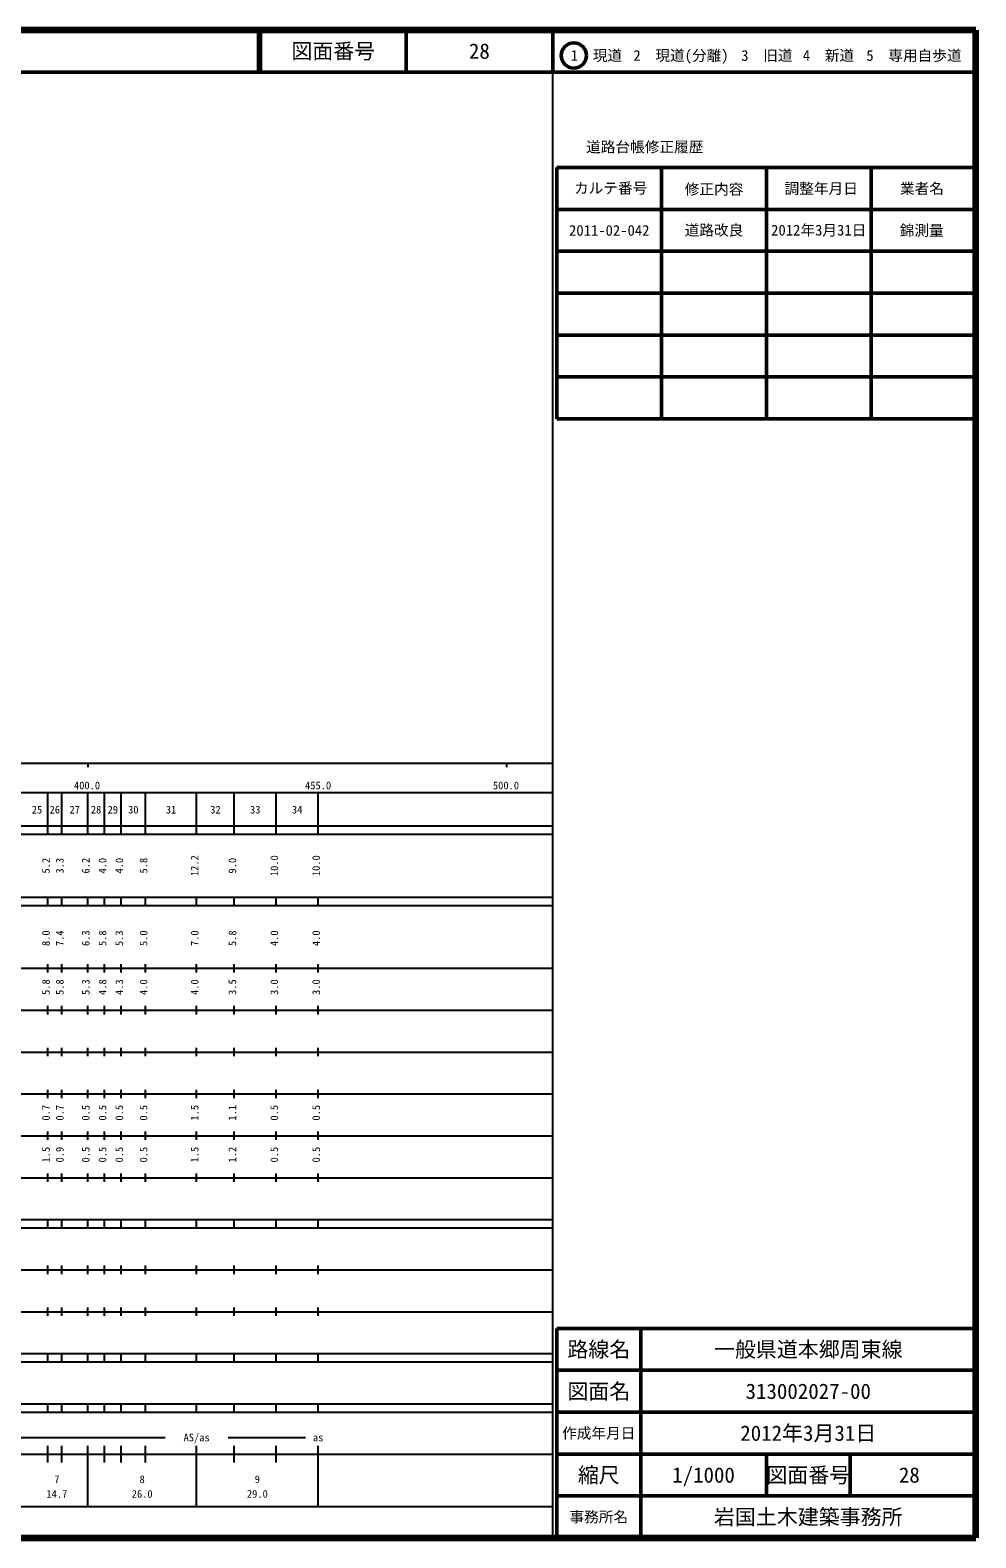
# Model space of a CAD drawing. Units: millimetres on the paper, enlarged 1000 times. Extents: x 40000 to 680000, y 20000 to 380000.
# Drawn here: x 454269 to 680000, y 20000 to 380000 of the extents above; entities that cross this region are included whole.
import ezdxf
from ezdxf.enums import TextEntityAlignment as Align

# ---------------------------------------------------------------- set-up
doc = ezdxf.new("R2010")
doc.units = ezdxf.units.MM
doc.header["$LTSCALE"] = 1000
for name, color, linetype, lineweight in [('M-TTL', 2, 'Continuous', 140), ('M-TTL-BAND', 7, 'Continuous', 25), ('M-TTL-FRAM', 2, 'Continuous', 50), ('M-TTL-LINE', 7, 'Continuous', 50)]:
    doc.layers.add(name, color=color, linetype=linetype, lineweight=lineweight)
doc.layers.add('M-TTL-TXT', color=7, linetype='Continuous')
doc.styles.add('ＭＳ ゴシック', font='')
doc.styles.get('ＭＳ ゴシック').set_extended_font_data('MS Gothic')

msp = doc.modelspace()

# ---------------------------------------------------------------- linework, layer by layer
at = {"layer": 'M-TTL'}
for p, q in [((680000, 380000), (40000, 380000)), ((680000, 20000), (680000, 380000)), ((40000, 20000), (680000, 20000))]:
    msp.add_line(p, q, dxfattribs=at)
at = {"layer": 'M-TTL-BAND'}
for p, q in [((579000, 20000), (579000, 370000)), ((40000, 205000), (579000, 205000)), ((468000, 205000), (468000, 204000)), ((568000, 205000), (568000, 204000)), ((68000, 198000), (579000, 198000)), ((458500, 188000), (458500, 198000)), ((461800, 188000), (461800, 198000)), ((468000, 188000), (468000, 198000)), ((472000, 188000), (472000, 198000)), ((476000, 188000), (476000, 198000)), ((481800, 188000), (481800, 198000)), ((494000, 188000), (494000, 198000)), ((503000, 188000), (503000, 198000)), ((513000, 188000), (513000, 198000)), ((523000, 188000), (523000, 198000)), ((40000, 190000), (579000, 190000)), ((40000, 188000), (579000, 188000)), ((40000, 173000), (579000, 173000)), ((458500, 171000), (458500, 173000)), ((461800, 171000), (461800, 173000)), ((468000, 171000), (468000, 173000)), ((472000, 171000), (472000, 173000)), ((476000, 171000), (476000, 173000)), ((481800, 171000), (481800, 173000)), ((494000, 171000), (494000, 173000)), ((503000, 171000), (503000, 173000)), ((513000, 171000), (513000, 173000)), ((523000, 171000), (523000, 173000)), ((40000, 171000), (579000, 171000)), ((40000, 156000), (579000, 156000)), ((458500, 155000), (458500, 157000)), ((461800, 155000), (461800, 157000)), ((468000, 155000), (468000, 157000)), ((472000, 155000), (472000, 157000)), ((476000, 155000), (476000, 157000)), ((481800, 155000), (481800, 157000)), ((494000, 155000), (494000, 157000)), ((503000, 155000), (503000, 157000)), ((513000, 155000), (513000, 157000)), ((523000, 155000), (523000, 157000)), ((46000, 146000), (579000, 146000)), ((458500, 145000), (458500, 147000)), ((461800, 145000), (461800, 147000)), ((468000, 145000), (468000, 147000)), ((472000, 145000), (472000, 147000)), ((476000, 145000), (476000, 147000)), ((481800, 145000), (481800, 147000)), ((494000, 145000), (494000, 147000)), ((503000, 145000), (503000, 147000)), ((513000, 145000), (513000, 147000)), ((523000, 145000), (523000, 147000)), ((458500, 135000), (458500, 137000)), ((461800, 135000), (461800, 137000)), ((468000, 135000), (468000, 137000)), ((472000, 135000), (472000, 137000)), ((476000, 135000), (476000, 137000)), ((481800, 135000), (481800, 137000)), ((494000, 135000), (494000, 137000)), ((503000, 135000), (503000, 137000)), ((513000, 135000), (513000, 137000)), ((523000, 135000), (523000, 137000)), ((52000, 136000), (579000, 136000)), ((46000, 126000), (579000, 126000)), ((458500, 125000), (458500, 127000)), ((461800, 125000), (461800, 127000)), ((468000, 125000), (468000, 127000)), ((472000, 125000), (472000, 127000)), ((476000, 125000), (476000, 127000)), ((481800, 125000), (481800, 127000)), ((494000, 125000), (494000, 127000)), ((503000, 125000), (503000, 127000)), ((513000, 125000), (513000, 127000)), ((523000, 125000), (523000, 127000)), ((52000, 116000), (579000, 116000)), ((458500, 115000), (458500, 117000)), ((461800, 115000), (461800, 117000)), ((468000, 115000), (468000, 117000)), ((472000, 115000), (472000, 117000)), ((476000, 115000), (476000, 117000)), ((481800, 115000), (481800, 117000)), ((494000, 115000), (494000, 117000)), ((503000, 115000), (503000, 117000)), ((513000, 115000), (513000, 117000)), ((523000, 115000), (523000, 117000)), ((46000, 106000), (579000, 106000)), ((458500, 105000), (458500, 107000)), ((461800, 105000), (461800, 107000)), ((468000, 105000), (468000, 107000)), ((472000, 105000), (472000, 107000)), ((476000, 105000), (476000, 107000)), ((481800, 105000), (481800, 107000)), ((494000, 105000), (494000, 107000)), ((503000, 105000), (503000, 107000)), ((513000, 105000), (513000, 107000)), ((523000, 105000), (523000, 107000)), ((40000, 96000), (579000, 96000)), ((40000, 94000), (579000, 94000)), ((458500, 94000), (458500, 96000)), ((461800, 94000), (461800, 96000)), ((468000, 94000), (468000, 96000)), ((472000, 94000), (472000, 96000)), ((476000, 94000), (476000, 96000)), ((481800, 94000), (481800, 96000)), ((494000, 94000), (494000, 96000)), ((503000, 94000), (503000, 96000)), ((513000, 94000), (513000, 96000)), ((523000, 94000), (523000, 96000)), ((49000, 84000), (579000, 84000)), ((458500, 83000), (458500, 85000)), ((461800, 83000), (461800, 85000)), ((468000, 83000), (468000, 85000)), ((472000, 83000), (472000, 85000)), ((476000, 83000), (476000, 85000)), ((481800, 83000), (481800, 85000)), ((494000, 83000), (494000, 85000)), ((503000, 83000), (503000, 85000)), ((513000, 83000), (513000, 85000)), ((523000, 83000), (523000, 85000)), ((40000, 74000), (579000, 74000)), ((458500, 73000), (458500, 75000)), ((461800, 73000), (461800, 75000)), ((468000, 73000), (468000, 75000)), ((472000, 73000), (472000, 75000)), ((476000, 73000), (476000, 75000)), ((481800, 73000), (481800, 75000)), ((494000, 73000), (494000, 75000)), ((503000, 73000), (503000, 75000)), ((513000, 73000), (513000, 75000)), ((523000, 73000), (523000, 75000)), ((40000, 64000), (579000, 64000)), ((40000, 62000), (579000, 62000)), ((458500, 62000), (458500, 64000)), ((461800, 62000), (461800, 64000)), ((468000, 62000), (468000, 64000)), ((472000, 62000), (472000, 64000)), ((476000, 62000), (476000, 64000)), ((481800, 62000), (481800, 64000)), ((494000, 62000), (494000, 64000)), ((503000, 62000), (503000, 64000)), ((513000, 62000), (513000, 64000)), ((523000, 62000), (523000, 64000)), ((40000, 52000), (579000, 52000)), ((458500, 50000), (458500, 52000)), ((461800, 50000), (461800, 52000)), ((468000, 50000), (468000, 52000)), ((472000, 50000), (472000, 52000)), ((476000, 50000), (476000, 52000)), ((481800, 50000), (481800, 52000)), ((494000, 50000), (494000, 52000)), ((503000, 50000), (503000, 52000)), ((513000, 50000), (513000, 52000)), ((523000, 50000), (523000, 52000)), ((40000, 50000), (579000, 50000)), ((370000, 44000), (486500, 44000)), ((501500, 44000), (520000, 44000)), ((40000, 40000), (579000, 40000)), ((458500, 38000), (458500, 42000)), ((461800, 38000), (461800, 42000)), ((468000, 27500), (468000, 42000)), ((472000, 38000), (472000, 42000)), ((476000, 38000), (476000, 42000)), ((481800, 38000), (481800, 42000)), ((494000, 27500), (494000, 42000)), ((503000, 38000), (503000, 42000)), ((513000, 38000), (513000, 42000)), ((523000, 27500), (523000, 42000)), ((68000, 27500), (579000, 27500))]:
    msp.add_line(p, q, dxfattribs=at)
at = {"layer": 'M-TTL-FRAM'}
for p, q in [((580000, 347197), (580000, 287197)), ((580000, 347197), (680000, 347197)), ((580000, 287197), (680000, 287197)), ((680000, 70000), (580000, 70000)), ((580000, 70000), (580000, 20000))]:
    msp.add_line(p, q, dxfattribs=at)
at = {"layer": 'M-TTL-LINE'}
for p, q in [((508747, 380000), (508747, 370000)), ((509247, 380000), (509247, 370000)), ((543997, 380000), (543997, 370000)), ((579000, 380000), (579000, 370000)), ((40000, 370000), (680000, 370000)), ((605000, 347197), (605000, 287197)), ((630000, 347197), (630000, 287197)), ((655000, 347197), (655000, 287197)), ((580000, 337197), (680000, 337197)), ((580000, 327197), (680000, 327197)), ((580000, 317197), (680000, 317197)), ((580000, 307197), (680000, 307197)), ((580000, 297197), (680000, 297197)), ((600000, 70000), (600000, 20000)), ((680000, 60000), (580000, 60000)), ((680000, 50000), (580000, 50000)), ((680000, 40000), (580000, 40000)), ((630000, 40000), (630000, 30000)), ((650000, 40000), (650000, 30000)), ((680000, 30000), (580000, 30000))]:
    msp.add_line(p, q, dxfattribs=at)
msp.add_circle((584031, 373958), 3000, dxfattribs=at)

# ---------------------------------------------------------------- texts
at = {"layer": 'M-TTL-BAND', "style": 'ＭＳ ゴシック'}
for s, p in [('400.0', (467844, 198195)), ('455.0', (523000, 198195)), ('500.0', (567844, 198195)), ('25', (455900, 192405)), ('26', (460150, 192405)), ('27', (464900, 192405)), ('28', (470000, 192405)), ('29', (474000, 192405)), ('30', (478900, 192405)), ('31', (487900, 192405)), ('32', (498500, 192405)), ('33', (508000, 192405)), ('34', (518000, 192405)), ('AS/as', (494000, 42500)), ('as', (523000, 42500)), ('7', (460650, 32523)), ('8', (481000, 32523)), ('9', (508500, 32523)), ('14.7', (460650, 29033)), ('26.0', (481000, 29033)), ('29.0', (508500, 29033))]:
    msp.add_text(s, height=1833, dxfattribs=at).set_placement(p, align=Align.BOTTOM_CENTER)
for s, p in [('5.2', (459500, 180500)), ('3.3', (462800, 180500)), ('6.2', (469000, 180500)), ('4.0', (473000, 180500)), ('4.0', (477000, 180500)), ('5.8', (482800, 180500)), ('12.2', (495000, 180500)), ('9.0', (504000, 180500)), ('10.0', (514000, 180500)), ('10.0', (524000, 180500)), ('8.0', (459500, 163174)), ('7.4', (462800, 163174)), ('6.3', (469000, 163174)), ('5.8', (473000, 163174)), ('5.3', (477000, 163174)), ('5.0', (482800, 163174)), ('7.0', (495000, 163174)), ('5.8', (504000, 163174)), ('4.0', (514000, 163174)), ('4.0', (524000, 163174)), ('5.8', (459500, 151500)), ('5.8', (462800, 151500)), ('5.3', (469000, 151500)), ('4.8', (473000, 151500)), ('4.3', (477000, 151500)), ('4.0', (482800, 151500)), ('4.0', (495000, 151500)), ('3.5', (504000, 151500)), ('3.0', (514000, 151500)), ('3.0', (524000, 151500)), ('0.7', (459500, 121500)), ('0.7', (462800, 121500)), ('0.5', (469000, 121500)), ('0.5', (473000, 121500)), ('0.5', (477000, 121500)), ('0.5', (482800, 121500)), ('1.5', (495000, 121500)), ('1.1', (504000, 121500)), ('0.5', (514000, 121500)), ('0.5', (524000, 121500)), ('1.5', (459500, 111500)), ('0.9', (462800, 111500)), ('0.5', (469000, 111500)), ('0.5', (473000, 111500)), ('0.5', (477000, 111500)), ('0.5', (482800, 111500)), ('1.5', (495000, 111500)), ('1.2', (504000, 111500)), ('0.5', (514000, 111500)), ('0.5', (524000, 111500))]:
    msp.add_text(s, height=1833, rotation=90, dxfattribs=at).set_placement(p, align=Align.BOTTOM_CENTER)
at = {"layer": 'M-TTL-TXT', "style": 'ＭＳ ゴシック'}
for s, height, p in [('図面番号', 3666, (526622, 375000)), ('28', 3666, (561497, 375000)), ('1\u3000現道', 2566, (589448, 373958)), ('2\u3000現道(分離)', 2566, (609619, 373958)), ('3\u3000旧道', 2566, (630121, 373958)), ('4\u3000新道', 2566, (644824, 373958)), ('5\u3000専用自歩道', 2566, (665228, 373958)), ('道路台帳修正履歴', 2566, (600968, 352113)), ('カルテ番号', 2566, (592839, 342277)), ('修正内容', 2566, (617509, 342023)), ('調整年月日', 2566, (643089, 342197)), ('業者名', 2566, (667134, 342197)), ('2011-02-042', 2566, (592500, 332189)), ('道路改良', 2566, (617500, 332245)), ('2012年3月31日', 2566, (642500, 332245)), ('錦測量', 2566, (667077, 332189)), ('路線名', 3666, (590000, 65000)), ('路線名', 3666, (590000, 65000)), ('一般県道本郷周東線', 3666, (640000, 65000)), ('図面名', 3666, (590000, 55000)), ('図面名', 3666, (590000, 55000)), ('313002027-00', 3666, (640000, 55000)), ('2012年3月31日', 3666, (640000, 45000)), ('作成年月日', 2566, (590000, 45000)), ('作成年月日', 2566, (590000, 45000)), ('縮尺', 3666, (590000, 35000)), ('縮尺', 3666, (590000, 35000)), ('1/1000', 3666, (615000, 35000)), ('図面番号', 3666, (640000, 35000)), ('図面番号', 3666, (640000, 35000)), ('28', 3666, (664125, 35000)), ('事務所名', 2566, (590000, 25000)), ('事務所名', 2566, (590000, 25000)), ('岩国土木建築事務所', 3666, (640000, 25000))]:
    msp.add_text(s, height=height, dxfattribs=at).set_placement(p, align=Align.MIDDLE_CENTER)

doc.saveas('drawing.dxf')
